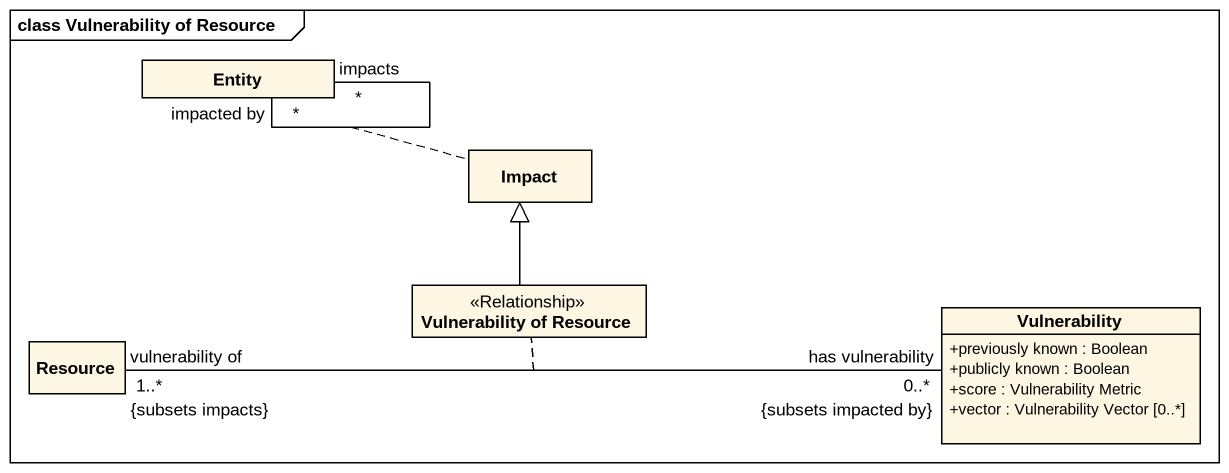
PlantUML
@startuml
mainframe class Vulnerability of Resource
hide circle
hide empty members
skinparam classAttributeIconSize 0
class "Entity" as Entity_
class Impact
class "Vulnerability of Resource" as Vulnerability_of_Resource <<Relationship>>
class Resource
class Vulnerability {
  +previously known : Boolean
  +publicly known : Boolean
  +score : Vulnerability Metric
  +vector : Vulnerability Vector [0..*]
}
Entity_ "impacted by\n*" -- "impacts\n*" Entity_
(Entity_, Entity_) .. Impact
Vulnerability_of_Resource -up-|> Impact
Vulnerability "has vulnerability\n0..*\n{subsets impacted by}" -left- "vulnerability of\n1..*\n{subsets impacts}" Resource
(Vulnerability, Resource) .. Vulnerability_of_Resource
@enduml
